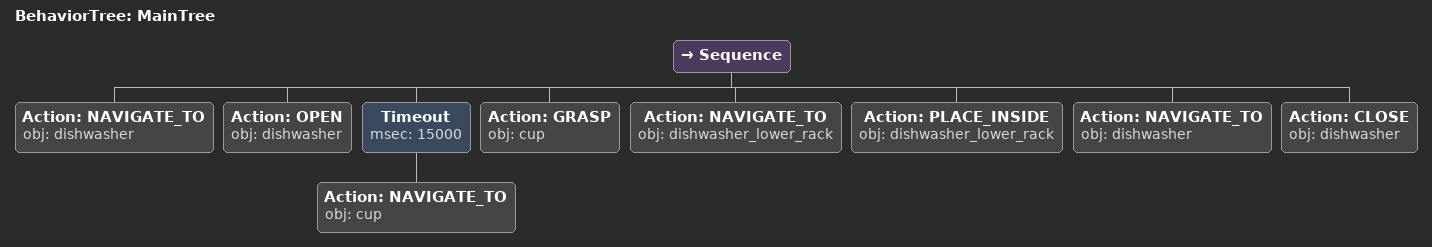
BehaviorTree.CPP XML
<root main_tree_to_execute="MainTree">
  <BehaviorTree ID="MainTree">
    <Sequence>
      <!-- Navigate to dishwasher -->
      <Action ID="NAVIGATE_TO" obj="dishwasher" />
      <!-- Open dishwasher -->
      <Action ID="OPEN" obj="dishwasher" />
      <!-- Timeout: NAVIGATE_TO cup within 15s -->
      <Timeout msec="15000">
        <!-- Navigate to cup -->
        <Action ID="NAVIGATE_TO" obj="cup" />
      </Timeout>
      <!-- Grasp cup -->
      <Action ID="GRASP" obj="cup" />
      <!-- Navigate to dishwasher_lower_rack -->
      <Action ID="NAVIGATE_TO" obj="dishwasher_lower_rack" />
      <!-- Place inside dishwasher_lower_rack -->
      <Action ID="PLACE_INSIDE" obj="dishwasher_lower_rack" />
      <!-- Navigate to dishwasher -->
      <Action ID="NAVIGATE_TO" obj="dishwasher" />
      <!-- Close dishwasher -->
      <Action ID="CLOSE" obj="dishwasher" />
    </Sequence>
  </BehaviorTree>
</root>
